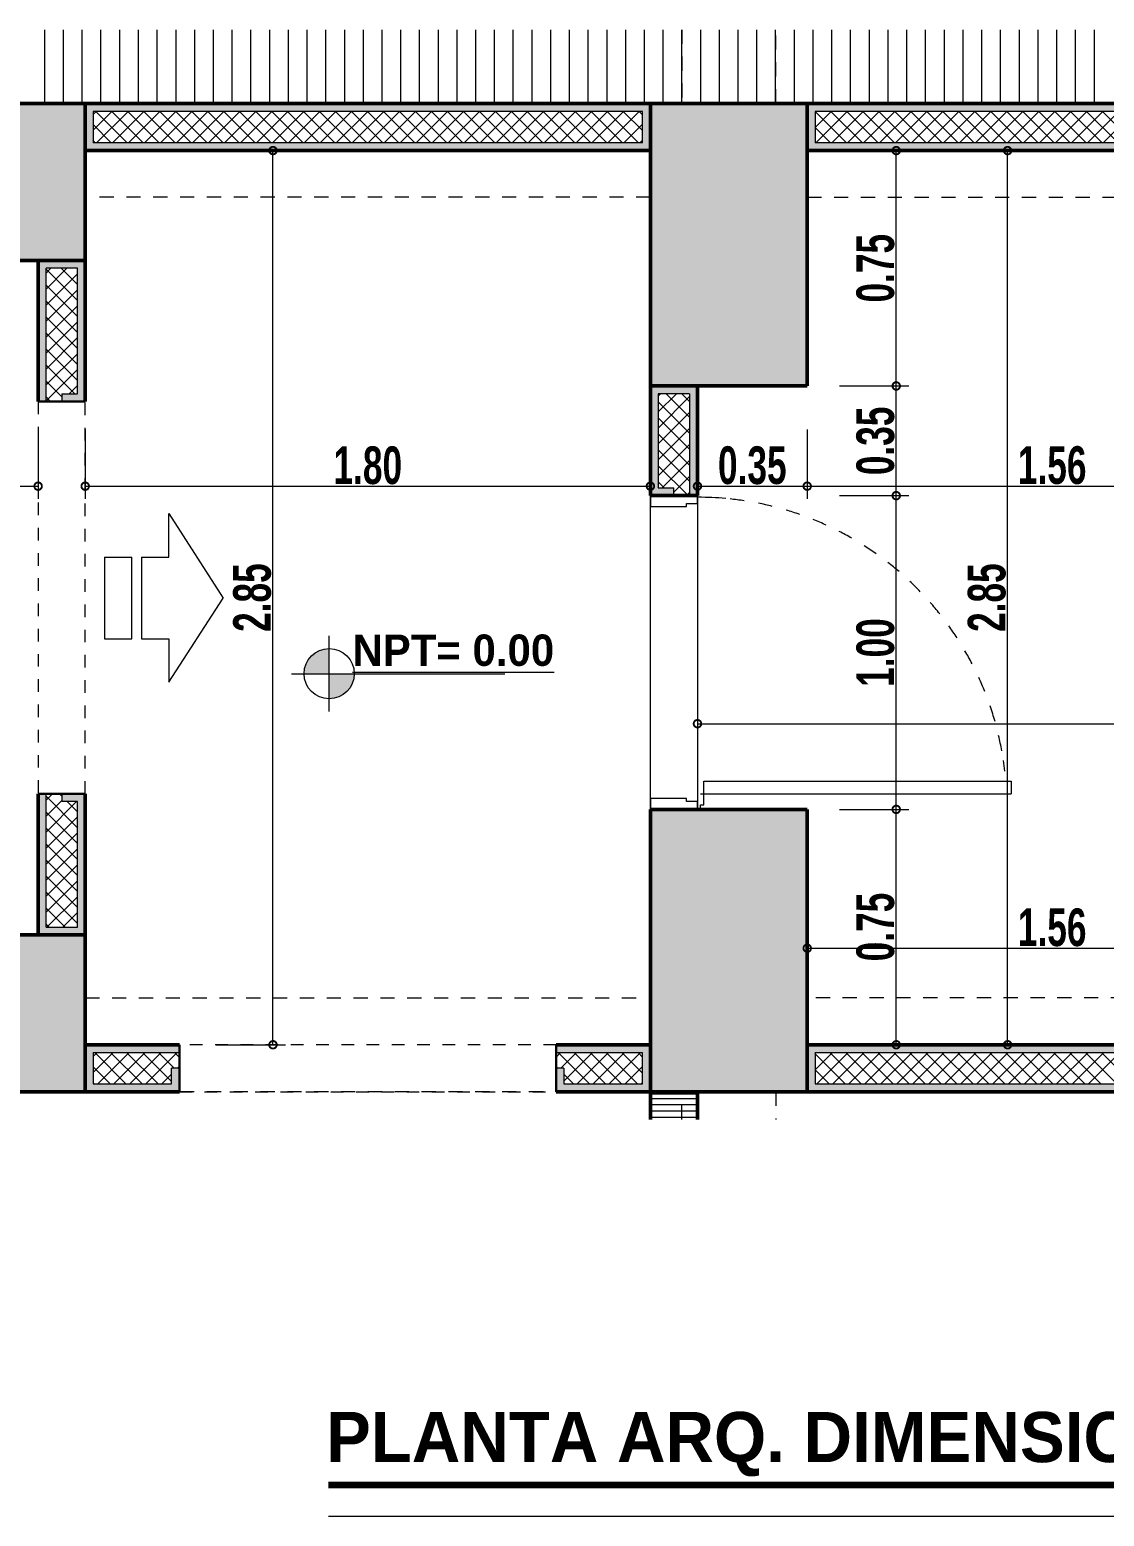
# Model space of a CAD drawing. Header units: metres. Extents: x -144 to 1000, y -717 to 29.
# Drawn here: x 381.86 to 390.37, y -618.7 to -606.92 of the extents above; entities that cross this region are included whole.
import ezdxf

# ---------------------------------------------------------------- set-up
doc = ezdxf.new("R2010")
doc.units = ezdxf.units.M
doc.linetypes.add('Basculante', pattern=[0.11625, 0.075, -0.04125])
doc.linetypes.add('basculante modificado', pattern=[0.18, 0.1125, -0.0675])
doc.layers.get('0').update_dxf_attribs({"color": 1})
for name, color, linetype, lineweight in [('A-ANNO-DIMS', 1, 'Continuous', 9), ('A-DETL', 1, 'Continuous', 9), ('A-DETL-GENF', 1, 'Continuous', 9), ('A-DETL-THIN', 1, 'Continuous', 9), ('A-DOOR', 1, 'Continuous', 9), ('A-DOOR-FRAM', 1, 'Continuous', 9), ('A-FLOR', 2, 'Continuous', 9), ('A-FLOR-PATT', 8, 'Continuous', 50), ('A-WALL', 4, 'Continuous', 9), ('G-ANNO-DIMS', 1, 'Continuous', 9), ('G-ANNO-TEXT', 2, 'Continuous', 9), ('S-COLS', 7, 'Continuous', 9)]:
    doc.layers.add(name, color=color, linetype=linetype, lineweight=lineweight)
doc.layers.add('A-WALL-PATT', color=7, linetype='Continuous', lineweight=35, true_color=0x9c9c9c)
doc.styles.add('Britannic Bold_B', font='', dxfattribs={"width": 0.7})
doc.styles.add('Britannic Bold_B_1', font='', dxfattribs={"width": 0.7, "height": 0.4})
doc.styles.add('Britannic Bold_B_5', font='', dxfattribs={"height": 0.006})
doc.styles.get('Britannic Bold_B').set_extended_font_data('Britannic Bold', bold=True)
doc.styles.get('Britannic Bold_B_1').set_extended_font_data('Britannic Bold', bold=True)
doc.styles.get('Britannic Bold_B_5').set_extended_font_data('Britannic Bold', bold=True)

# ---------------------------------------------------------------- blocks, each defined once
blk = doc.blocks.new('_DotSmall')
at = {"color": 0, "linetype": 'ByBlock', "const_width": 0.5}
blk.add_lwpolyline([(-0.0625, 0, 1), (0.0625, 0, 1)], format="xyb", close=True, dxfattribs=at)

msp = doc.modelspace()

# ---------------------------------------------------------------- hatches: boundary and pattern name
at = {"layer": 'A-WALL-PATT', "true_color": 0x747474}
for points in [[(386.715, -607.818), (386.777, -607.817), (386.777, -607.507), (382.301, -607.507), (382.301, -607.818), (382.363, -607.818), (382.363, -607.57), (386.715, -607.57)], [(386.777, -607.88), (386.777, -607.818), (382.301, -607.818), (382.301, -607.88), (383.678, -607.88)], [(386.844, -610.614), (386.963, -610.614), (386.963, -610.552), (386.839, -610.552), (386.839, -609.807), (387.087, -609.807), (387.087, -609.745), (386.777, -609.745), (386.777, -610.614), (386.839, -610.614)], [(387.15, -610.614), (387.15, -609.745), (387.087, -609.745), (387.087, -610.614)]]:
    msp.add_hatch(color=8, dxfattribs=at).paths.add_polyline_path(points)
h = msp.add_hatch(color=8, dxfattribs=at)
h.paths.add_polyline_path([(402.437, -607.818), (402.437, -607.507), (400.448, -607.507), (400.449, -607.694), (400.511, -607.694), (400.511, -607.57), (402.375, -607.57), (402.375, -607.818)])
h.paths.add_polyline_path([(388.081, -607.818), (388.081, -607.57), (397.833, -607.57), (397.833, -607.532), (397.963, -607.532), (397.963, -607.507), (388.019, -607.507), (388.019, -607.818)])
h = msp.add_hatch(color=8, dxfattribs=at)
h.paths.add_polyline_path([(402.375, -607.88), (402.437, -607.88), (402.437, -607.818), (400.759, -607.818), (400.759, -607.88), (401.279, -607.88)])
h.paths.add_polyline_path([(391.152, -607.88), (397.833, -607.879), (397.833, -607.818), (388.019, -607.818), (388.019, -607.88), (390.426, -607.88)])
h.paths.add_polyline_path([(400.511, -607.88), (400.511, -607.818), (400.448, -607.818), (400.449, -607.88)])
h = msp.add_hatch(color=8, dxfattribs=at)
h.paths.add_polyline_path([(381.928, -614.095), (381.991, -614.095), (381.991, -612.976), (381.928, -612.976), (381.928, -614.033)])
h.paths.add_polyline_path([(381.991, -609.869), (381.991, -608.75), (381.928, -608.75), (381.928, -609.869)])
h = msp.add_hatch(color=8, dxfattribs=at)
h.paths.add_polyline_path([(382.301, -614.095), (382.301, -612.976), (382.115, -612.976), (382.115, -613.038), (382.239, -613.038), (382.239, -614.033), (381.991, -614.033), (381.991, -614.095), (382.239, -614.095)])
h.paths.add_polyline_path([(382.235, -609.869), (382.301, -609.869), (382.301, -608.75), (381.991, -608.75), (381.991, -608.812), (382.239, -608.812), (382.239, -609.807), (382.115, -609.807), (382.115, -609.869)])
h = msp.add_hatch(color=8, dxfattribs=at)
h.paths.add_polyline_path([(382.985, -615.027), (383.047, -615.027), (383.047, -614.965), (382.301, -614.965), (382.301, -615.027), (382.363, -615.027)])
h.paths.add_polyline_path([(386.715, -615.027), (386.777, -615.027), (386.777, -614.965), (386.03, -614.965), (386.03, -615.027), (386.092, -615.027)])
h = msp.add_hatch(color=8, dxfattribs=at)
h.paths.add_polyline_path([(400.759, -615.027), (400.808, -615.027), (400.808, -614.965), (400.759, -614.965), (400.759, -615.016)])
h.paths.add_polyline_path([(402.424, -615.027), (402.437, -615.027), (402.437, -614.965), (402.424, -614.965), (402.424, -615.016)])
h.paths.add_polyline_path([(400.511, -615.027), (400.511, -614.965), (388.019, -614.965), (388.019, -615.027), (400.126, -615.027)])
h = msp.add_hatch(color=8, dxfattribs=at)
h.paths.add_polyline_path([(386.03, -615.337), (386.777, -615.337), (386.777, -615.027), (386.715, -615.027), (386.715, -615.275), (386.092, -615.275), (386.092, -615.151), (386.03, -615.151), (386.03, -615.316)])
h.paths.add_polyline_path([(382.301, -615.337), (383.047, -615.337), (383.047, -615.151), (382.985, -615.151), (382.985, -615.275), (382.363, -615.275), (382.363, -615.027), (382.301, -615.027), (382.301, -615.31)])
h = msp.add_hatch(color=8, dxfattribs=at)
h.paths.add_polyline_path([(400.808, -615.337), (402.437, -615.337), (402.437, -615.027), (402.424, -615.027), (402.424, -615.337), (400.808, -615.337), (400.808, -615.275), (399.454, -615.275), (399.454, -615.337), (400.759, -615.337)])
h.paths.add_polyline_path([(391.898, -615.337), (399.081, -615.337), (399.081, -615.275), (388.081, -615.275), (388.081, -615.027), (388.019, -615.027), (388.019, -615.337), (390.426, -615.337)])
at = {"layer": 'G-ANNO-DIMS'}
h = msp.add_hatch(color=256, dxfattribs=at)
edge = h.paths.add_edge_path()
edge.add_line((384.233, -612.025), (384.034, -612.025))
edge.add_arc((384.233, -612.025), 0.199, 90, 180, ccw=False)
edge.add_line((384.233, -611.826), (384.233, -612.025))
h = msp.add_hatch(color=256, dxfattribs=at)
edge = h.paths.add_edge_path()
edge.add_line((384.233, -612.025), (384.432, -612.025))
edge.add_arc((384.233, -612.025), 0.199, 270, 360, ccw=False)
edge.add_line((384.233, -612.224), (384.233, -612.025))
at = {"layer": 'S-COLS', "lineweight": 9, "true_color": 0x5b5b5b}
h = msp.add_hatch(color=251, dxfattribs=at)
h.paths.add_polyline_path([(387.15, -615.337), (388.019, -615.337), (388.019, -613.1), (386.777, -613.1), (386.777, -615.337)])
h.paths.add_polyline_path([(402.437, -615.337), (403.68, -615.337), (403.68, -607.507), (402.437, -607.507), (402.437, -615.286)])
h.paths.add_polyline_path([(377.331, -615.337), (382.301, -615.337), (382.301, -614.095), (378.075, -614.095), (378.075, -608.75), (382.301, -608.75), (382.301, -607.507), (377.331, -607.507), (377.331, -615.31)])
h.paths.add_polyline_path([(388.019, -609.745), (388.019, -607.507), (386.777, -607.507), (386.777, -609.745)])

# ---------------------------------------------------------------- linework, layer by layer
at = {"layer": 'A-ANNO-DIMS'}
for p, q in [((383.338, -607.88), (383.888, -607.88)), ((383.788, -614.965), (383.788, -607.88)), ((388.274, -607.88), (388.824, -607.88)), ((388.724, -614.965), (388.724, -607.88)), ((389.157, -607.88), (389.706, -607.88)), ((389.606, -614.965), (389.606, -607.88)), ((388.274, -609.745), (388.824, -609.745)), ((381.928, -610.089), (381.928, -610.638)), ((382.301, -610.089), (382.301, -610.638)), ((386.777, -610.089), (386.777, -610.638)), ((388.019, -610.089), (388.019, -610.638)), ((387.15, -610.274), (387.15, -610.638)), ((378.075, -610.539), (381.928, -610.539)), ((382.301, -610.539), (386.777, -610.539)), ((387.15, -610.539), (400.449, -610.539)), ((388.274, -610.614), (388.824, -610.614)), ((387.15, -611.971), (387.15, -612.52)), ((387.15, -612.421), (400.449, -612.421)), ((388.274, -613.1), (388.824, -613.1)), ((388.019, -613.75), (388.019, -614.299)), ((388.019, -614.2), (400.449, -614.2)), ((383.338, -614.965), (383.888, -614.965)), ((388.274, -614.965), (388.824, -614.965)), ((389.157, -614.965), (389.706, -614.965))]:
    msp.add_line(p, q, dxfattribs=at)
at = {"layer": 'A-DETL', "color": 7, "linetype": 'basculante modificado'}
for p, q in [((387.025, -606.922), (387.025, -607.505)), ((387.771, -607.505), (387.771, -606.922)), ((382.302, -607.505), (386.777, -607.505)), ((402.437, -607.505), (388.019, -607.505)), ((386.777, -608.25), (382.301, -608.25)), ((388.019, -608.25), (402.437, -608.25)), ((382.301, -614.592), (386.777, -614.592)), ((402.437, -614.592), (388.019, -614.592)), ((386.777, -615.337), (382.301, -615.337)), ((387.025, -615.556), (387.025, -615.337)), ((387.771, -615.337), (387.771, -615.556)), ((388.019, -615.337), (402.437, -615.337))]:
    msp.add_line(p, q, dxfattribs=at)
at = {"layer": 'A-DETL', "color": 7, "lineweight": 100}
msp.add_line((384.228, -618.452), (402.407, -618.452), dxfattribs=at)
at = {"layer": 'A-DETL-GENF', "lineweight": 30}
for p, q in [((382.301, -609.869), (381.928, -609.869)), ((381.928, -612.976), (382.301, -612.976)), ((383.047, -614.965), (383.047, -615.337)), ((386.03, -615.337), (386.03, -614.965))]:
    msp.add_line(p, q, dxfattribs=at)
at = {"layer": 'A-DETL-GENF', "linetype": 'Basculante', "lineweight": 9}
for p, q in [((381.928, -609.869), (381.928, -612.976)), ((382.301, -612.976), (382.301, -609.869)), ((386.777, -613.1), (386.777, -610.614)), ((386.777, -610.614), (387.15, -610.614)), ((387.15, -610.614), (387.15, -613.1)), ((387.15, -613.1), (386.777, -613.1)), ((386.03, -614.965), (383.047, -614.965)), ((383.047, -615.337), (386.03, -615.337))]:
    msp.add_line(p, q, dxfattribs=at)
at = {"layer": 'A-DETL-GENF', "lineweight": 9}
for p, q in [((382.962, -611.101), (382.962, -610.756)), ((382.962, -610.756), (383.394, -611.425)), ((382.455, -611.101), (382.671, -611.101)), ((382.455, -611.101), (382.455, -611.748)), ((382.671, -611.748), (382.671, -611.101)), ((382.746, -611.101), (382.962, -611.101)), ((382.746, -611.101), (382.746, -611.748)), ((382.962, -612.093), (383.394, -611.425)), ((382.455, -611.748), (382.671, -611.748)), ((382.746, -611.748), (382.962, -611.748)), ((382.962, -611.748), (382.962, -612.093))]:
    msp.add_line(p, q, dxfattribs=at)
at = {"layer": 'A-DETL-THIN', "lineweight": 18}
msp.add_line((384.228, -618.701), (402.407, -618.701), dxfattribs=at)
at = {"layer": 'A-DOOR', "lineweight": 20}
for p, q in [((387.199, -612.877), (389.635, -612.877)), ((387.199, -613.063), (387.199, -612.877)), ((389.635, -612.877), (389.635, -612.976)), ((387.174, -612.976), (389.635, -612.976)), ((387.174, -613.063), (387.199, -613.063)), ((387.174, -613.1), (387.174, -613.063))]:
    msp.add_line(p, q, dxfattribs=at)
at = {"layer": 'A-DOOR', "lineweight": 9}
msp.add_line((387.15, -613.1), (386.777, -613.1), dxfattribs=at)
for start, end in [(84.8602, 90), (81.4009, 84.0571), (76.0919, 78.7462), (70.7809, 73.4371), (65.4605, 68.1223), (60.1233, 62.7944), (54.7622, 57.4462), (49.3702, 52.0705), (43.9406, 46.6605), (38.4672, 41.2097), (32.9441, 35.7122), (27.366, 30.1622), (21.7283, 24.5549), (15.8316, 18.8857), (10.2582, 13.1511), (6.4594, 8.45)]:
    msp.add_arc((387.155, -613.071), 2.444, start, end, dxfattribs=at)
at = {"layer": 'A-DOOR-FRAM', "lineweight": 20}
for p, q in [((386.777, -610.614), (386.777, -610.701)), ((386.777, -610.701), (387.063, -610.701)), ((387.063, -610.701), (387.063, -610.677)), ((387.063, -610.677), (387.15, -610.677)), ((387.15, -610.677), (387.15, -610.614)), ((386.777, -613.013), (386.777, -613.1)), ((387.063, -613.013), (386.777, -613.013)), ((387.063, -613.038), (387.063, -613.013)), ((387.15, -613.038), (387.063, -613.038)), ((387.15, -613.1), (387.15, -613.038))]:
    msp.add_line(p, q, dxfattribs=at)
at = {"layer": 'A-FLOR', "lineweight": 9}
for p, q in [((403.922, -607.505), (376.929, -607.505)), ((387.15, -615.347), (387.15, -615.337)), ((399.081, -615.347), (387.15, -615.347))]:
    msp.add_line(p, q, dxfattribs=at)
at = {"layer": 'A-FLOR-PATT', "color": 9, "lineweight": 9, "true_color": 0xc0c0c0}
for p, q in [((381.981, -607.505), (381.981, -606.922)), ((382.129, -607.505), (382.129, -606.922)), ((382.278, -607.505), (382.278, -606.922)), ((382.426, -607.505), (382.426, -606.922)), ((382.574, -607.505), (382.574, -606.922)), ((382.723, -607.505), (382.723, -606.922)), ((382.871, -607.505), (382.871, -606.922)), ((383.02, -607.505), (383.02, -606.922)), ((383.168, -607.505), (383.168, -606.922)), ((383.317, -607.505), (383.317, -606.922)), ((383.465, -607.505), (383.465, -606.922)), ((383.613, -607.505), (383.613, -606.922)), ((383.762, -607.505), (383.762, -606.922)), ((383.91, -607.505), (383.91, -606.922)), ((384.059, -607.505), (384.059, -606.922)), ((384.207, -607.505), (384.207, -606.922)), ((384.356, -607.505), (384.356, -606.922)), ((384.504, -607.505), (384.504, -606.922)), ((384.652, -607.505), (384.652, -606.922)), ((384.801, -607.505), (384.801, -606.922)), ((384.949, -607.505), (384.949, -606.922)), ((385.098, -607.505), (385.098, -606.922)), ((385.246, -607.505), (385.246, -606.922)), ((385.395, -607.505), (385.395, -606.922)), ((385.543, -607.505), (385.543, -606.922)), ((385.691, -607.505), (385.691, -606.922)), ((385.84, -607.505), (385.84, -606.922)), ((385.988, -607.505), (385.988, -606.922)), ((386.137, -607.505), (386.137, -606.922)), ((386.285, -607.505), (386.285, -606.922)), ((386.434, -607.505), (386.434, -606.922)), ((386.582, -607.505), (386.582, -606.922)), ((386.73, -607.505), (386.73, -606.922)), ((386.879, -607.505), (386.879, -606.922)), ((387.027, -607.505), (387.027, -606.922)), ((387.176, -607.505), (387.176, -606.922)), ((387.324, -607.505), (387.324, -606.922)), ((387.473, -607.505), (387.473, -606.922)), ((387.621, -607.505), (387.621, -606.922)), ((387.769, -607.505), (387.769, -606.922)), ((387.918, -607.505), (387.918, -606.922)), ((388.066, -607.505), (388.066, -606.922)), ((388.215, -607.505), (388.215, -606.922)), ((388.363, -607.505), (388.363, -606.922)), ((388.511, -607.505), (388.511, -606.922)), ((388.66, -607.505), (388.66, -606.922)), ((388.808, -607.505), (388.808, -606.922)), ((388.957, -607.505), (388.957, -606.922)), ((389.105, -607.505), (389.105, -606.922)), ((389.254, -607.505), (389.254, -606.922)), ((389.402, -607.505), (389.402, -606.922)), ((389.55, -607.505), (389.55, -606.922)), ((389.699, -607.505), (389.699, -606.922)), ((389.847, -607.505), (389.847, -606.922)), ((389.996, -607.505), (389.996, -606.922)), ((390.144, -607.505), (390.144, -606.922)), ((390.293, -607.505), (390.293, -606.922))]:
    msp.add_line(p, q, dxfattribs=at)
at = {"layer": 'A-WALL', "lineweight": 50}
for p, q in [((382.301, -607.88), (382.301, -607.507)), ((382.301, -607.507), (386.777, -607.507)), ((386.777, -607.88), (386.777, -607.507)), ((388.019, -607.88), (388.019, -607.507)), ((388.019, -607.507), (397.963, -607.507)), ((386.777, -607.88), (382.301, -607.88)), ((388.019, -607.88), (391.152, -607.88)), ((381.928, -608.75), (381.928, -609.869)), ((381.928, -608.75), (382.301, -608.75)), ((382.301, -608.75), (382.301, -609.869)), ((387.15, -609.745), (386.777, -609.745)), ((386.777, -609.745), (386.777, -610.614)), ((387.15, -610.614), (387.15, -609.745)), ((387.15, -610.614), (386.777, -610.614)), ((381.928, -614.095), (381.928, -612.976)), ((382.301, -614.095), (382.301, -612.976)), ((381.928, -614.095), (382.301, -614.095)), ((382.301, -614.965), (383.047, -614.965)), ((382.301, -614.965), (382.301, -615.337)), ((386.777, -614.965), (386.03, -614.965)), ((386.777, -614.965), (386.777, -615.337)), ((388.019, -614.965), (391.152, -614.965)), ((388.019, -614.965), (388.019, -615.337)), ((382.301, -615.337), (383.047, -615.337)), ((386.777, -615.337), (386.03, -615.337)), ((386.777, -615.347), (387.15, -615.347)), ((386.777, -615.556), (386.777, -615.347)), ((387.15, -615.347), (387.15, -615.556)), ((399.081, -615.337), (388.019, -615.337))]:
    msp.add_line(p, q, dxfattribs=at)
at = {"layer": 'A-WALL', "lineweight": 9}
for p, q in [((382.363, -607.57), (382.363, -607.818)), ((386.715, -607.57), (382.363, -607.57)), ((386.715, -607.818), (386.715, -607.57)), ((388.081, -607.57), (388.081, -607.818)), ((397.963, -607.57), (388.081, -607.57)), ((386.715, -607.818), (382.363, -607.818)), ((397.963, -607.818), (388.081, -607.818)), ((382.239, -608.812), (381.991, -608.812)), ((381.991, -609.869), (381.991, -608.812)), ((382.239, -609.807), (382.239, -608.812)), ((382.115, -609.807), (382.115, -609.869)), ((382.115, -609.807), (382.239, -609.807)), ((386.839, -609.807), (386.839, -610.552)), ((387.087, -609.807), (386.839, -609.807)), ((387.087, -609.807), (387.087, -610.614)), ((386.839, -610.552), (386.963, -610.552)), ((386.963, -610.614), (386.963, -610.552)), ((386.777, -613.013), (386.777, -610.701)), ((387.15, -610.677), (387.15, -613.038)), ((381.991, -614.033), (381.991, -612.976)), ((382.115, -612.976), (382.115, -613.038)), ((382.239, -613.038), (382.115, -613.038)), ((382.239, -614.033), (382.239, -613.038)), ((381.991, -614.033), (382.239, -614.033)), ((382.363, -615.027), (382.363, -615.275)), ((382.363, -615.027), (383.047, -615.027)), ((386.03, -615.027), (386.715, -615.027)), ((386.715, -615.275), (386.715, -615.027)), ((388.081, -615.027), (400.511, -615.027)), ((388.081, -615.027), (388.081, -615.275)), ((383.047, -615.151), (382.985, -615.151)), ((382.985, -615.275), (382.985, -615.151)), ((386.092, -615.151), (386.03, -615.151)), ((386.092, -615.151), (386.092, -615.275)), ((382.363, -615.275), (382.985, -615.275)), ((386.092, -615.275), (386.715, -615.275)), ((388.081, -615.275), (400.808, -615.275))]:
    msp.add_line(p, q, dxfattribs=at)
at = {"layer": 'A-WALL-PATT', "color": 1, "lineweight": 9, "true_color": 0xff0000}
for p, q in [((382.363, -607.593), (382.387, -607.57)), ((382.363, -607.719), (382.513, -607.57)), ((382.634, -607.818), (382.385, -607.57)), ((382.391, -607.818), (382.64, -607.57)), ((382.761, -607.818), (382.512, -607.57)), ((382.518, -607.818), (382.766, -607.57)), ((382.887, -607.818), (382.639, -607.57)), ((382.644, -607.818), (382.893, -607.57)), ((383.014, -607.818), (382.765, -607.57)), ((382.771, -607.818), (383.019, -607.57)), ((383.14, -607.818), (382.892, -607.57)), ((382.897, -607.818), (383.146, -607.57)), ((383.267, -607.818), (383.018, -607.57)), ((383.024, -607.818), (383.272, -607.57)), ((383.393, -607.818), (383.145, -607.57)), ((383.15, -607.818), (383.399, -607.57)), ((383.52, -607.818), (383.271, -607.57)), ((383.277, -607.818), (383.526, -607.57)), ((383.647, -607.818), (383.398, -607.57)), ((383.404, -607.818), (383.652, -607.57)), ((383.773, -607.818), (383.524, -607.57)), ((383.53, -607.818), (383.779, -607.57)), ((383.9, -607.818), (383.651, -607.57)), ((383.657, -607.818), (383.905, -607.57)), ((384.026, -607.818), (383.778, -607.57)), ((383.783, -607.818), (384.032, -607.57)), ((384.153, -607.818), (383.904, -607.57)), ((383.91, -607.818), (384.158, -607.57)), ((384.279, -607.818), (384.031, -607.57)), ((384.036, -607.818), (384.285, -607.57)), ((384.406, -607.818), (384.157, -607.57)), ((384.163, -607.818), (384.411, -607.57)), ((384.532, -607.818), (384.284, -607.57)), ((384.289, -607.818), (384.538, -607.57)), ((384.659, -607.818), (384.41, -607.57)), ((384.416, -607.818), (384.665, -607.57)), ((384.786, -607.818), (384.537, -607.57)), ((384.543, -607.818), (384.791, -607.57)), ((384.912, -607.818), (384.663, -607.57)), ((384.669, -607.818), (384.918, -607.57)), ((385.039, -607.818), (384.79, -607.57)), ((384.796, -607.818), (385.044, -607.57)), ((385.165, -607.818), (384.917, -607.57)), ((384.922, -607.818), (385.171, -607.57)), ((385.292, -607.818), (385.043, -607.57)), ((385.049, -607.818), (385.297, -607.57)), ((385.418, -607.818), (385.17, -607.57)), ((385.175, -607.818), (385.424, -607.57)), ((385.545, -607.818), (385.296, -607.57)), ((385.302, -607.818), (385.55, -607.57)), ((385.671, -607.818), (385.423, -607.57)), ((385.428, -607.818), (385.677, -607.57)), ((385.798, -607.818), (385.549, -607.57)), ((385.555, -607.818), (385.804, -607.57)), ((385.925, -607.818), (385.676, -607.57)), ((385.682, -607.818), (385.93, -607.57)), ((386.051, -607.818), (385.802, -607.57)), ((385.808, -607.818), (386.057, -607.57)), ((386.178, -607.818), (385.929, -607.57)), ((385.935, -607.818), (386.183, -607.57)), ((386.304, -607.818), (386.056, -607.57)), ((386.061, -607.818), (386.31, -607.57)), ((386.431, -607.818), (386.182, -607.57)), ((386.188, -607.818), (386.436, -607.57)), ((386.557, -607.818), (386.309, -607.57)), ((386.314, -607.818), (386.563, -607.57)), ((386.684, -607.818), (386.435, -607.57)), ((386.441, -607.818), (386.689, -607.57)), ((386.715, -607.722), (386.562, -607.57)), ((386.715, -607.596), (386.688, -607.57)), ((388.081, -607.696), (388.208, -607.57)), ((388.329, -607.818), (388.081, -607.57)), ((388.086, -607.818), (388.335, -607.57)), ((388.456, -607.818), (388.207, -607.57)), ((388.213, -607.818), (388.461, -607.57)), ((388.582, -607.818), (388.334, -607.57)), ((388.339, -607.818), (388.588, -607.57)), ((388.709, -607.818), (388.46, -607.57)), ((388.466, -607.818), (388.714, -607.57)), ((388.835, -607.818), (388.587, -607.57)), ((388.592, -607.818), (388.841, -607.57)), ((388.962, -607.818), (388.713, -607.57)), ((388.719, -607.818), (388.967, -607.57)), ((389.088, -607.818), (388.84, -607.57)), ((388.845, -607.818), (389.094, -607.57)), ((389.215, -607.818), (388.966, -607.57)), ((388.972, -607.818), (389.221, -607.57)), ((389.342, -607.818), (389.093, -607.57)), ((389.099, -607.818), (389.347, -607.57)), ((389.468, -607.818), (389.219, -607.57)), ((389.225, -607.818), (389.474, -607.57)), ((389.595, -607.818), (389.346, -607.57)), ((389.352, -607.818), (389.6, -607.57)), ((389.721, -607.818), (389.473, -607.57)), ((389.478, -607.818), (389.727, -607.57)), ((389.848, -607.818), (389.599, -607.57)), ((389.605, -607.818), (389.853, -607.57)), ((389.974, -607.818), (389.726, -607.57)), ((389.731, -607.818), (389.98, -607.57)), ((390.101, -607.818), (389.852, -607.57)), ((389.858, -607.818), (390.106, -607.57)), ((390.227, -607.818), (389.979, -607.57)), ((389.984, -607.818), (390.233, -607.57)), ((390.354, -607.818), (390.105, -607.57)), ((390.111, -607.818), (390.36, -607.57)), ((390.481, -607.818), (390.232, -607.57)), ((390.238, -607.818), (390.486, -607.57)), ((390.607, -607.818), (390.358, -607.57)), ((390.364, -607.818), (390.613, -607.57)), ((382.507, -607.818), (382.363, -607.674)), ((386.567, -607.818), (386.715, -607.671)), ((388.203, -607.818), (388.081, -607.697)), ((382.381, -607.818), (382.363, -607.801)), ((386.694, -607.818), (386.715, -607.798)), ((381.991, -608.851), (382.03, -608.812)), ((381.991, -608.978), (382.156, -608.812)), ((382.239, -609.068), (381.991, -608.82)), ((382.239, -608.942), (382.11, -608.812)), ((382.239, -608.815), (382.236, -608.812)), ((381.991, -609.105), (382.239, -608.856)), ((382.239, -609.195), (381.991, -608.946)), ((381.991, -609.231), (382.239, -608.982)), ((382.239, -609.322), (381.991, -609.073)), ((381.991, -609.358), (382.239, -609.109)), ((382.239, -609.448), (381.991, -609.2)), ((381.991, -609.484), (382.239, -609.236)), ((382.239, -609.575), (381.991, -609.326)), ((381.991, -609.611), (382.239, -609.362)), ((382.239, -609.701), (381.991, -609.453)), ((381.991, -609.737), (382.239, -609.489)), ((382.218, -609.807), (381.991, -609.579)), ((381.991, -609.864), (382.239, -609.615)), ((382.115, -609.83), (381.991, -609.706)), ((382.174, -609.807), (382.239, -609.742)), ((382.027, -609.869), (381.991, -609.832)), ((382.112, -609.869), (382.115, -609.866)), ((386.839, -609.825), (386.857, -609.807)), ((386.839, -609.951), (386.983, -609.807)), ((386.839, -610.078), (387.087, -609.829)), ((387.087, -610.12), (386.839, -609.871)), ((387.087, -609.993), (386.901, -609.807)), ((387.087, -609.867), (387.027, -609.807)), ((386.839, -610.204), (387.087, -609.956)), ((387.087, -610.247), (386.839, -609.998)), ((386.839, -610.331), (387.087, -610.082)), ((387.087, -610.373), (386.839, -610.125)), ((386.839, -610.457), (387.087, -610.209)), ((387.087, -610.5), (386.839, -610.251)), ((386.871, -610.552), (387.087, -610.335)), ((387.076, -610.614), (386.839, -610.378)), ((386.963, -610.586), (387.087, -610.462)), ((386.887, -610.552), (386.839, -610.504)), ((387.062, -610.614), (387.087, -610.589)), ((381.991, -613.028), (382.042, -612.976)), ((382.239, -613.245), (381.991, -612.996)), ((381.991, -613.154), (382.115, -613.03)), ((381.991, -613.281), (382.233, -613.038)), ((382.115, -612.994), (382.097, -612.976)), ((382.239, -613.118), (382.159, -613.038)), ((382.239, -613.371), (381.991, -613.123)), ((381.991, -613.407), (382.239, -613.159)), ((382.239, -613.498), (381.991, -613.249)), ((381.991, -613.534), (382.239, -613.285)), ((382.239, -613.624), (381.991, -613.376)), ((381.991, -613.661), (382.239, -613.412)), ((382.239, -613.751), (381.991, -613.502)), ((381.991, -613.787), (382.239, -613.538)), ((382.239, -613.878), (381.991, -613.629)), ((381.991, -613.914), (382.239, -613.665)), ((382.239, -614.004), (381.991, -613.756)), ((382.141, -614.033), (381.991, -613.882)), ((381.998, -614.033), (382.239, -613.792)), ((382.015, -614.033), (381.991, -614.009)), ((382.125, -614.033), (382.239, -613.918)), ((382.363, -615.059), (382.396, -615.027)), ((382.363, -615.186), (382.523, -615.027)), ((382.624, -615.275), (382.376, -615.027)), ((382.401, -615.275), (382.649, -615.027)), ((382.751, -615.275), (382.502, -615.027)), ((382.527, -615.275), (382.776, -615.027)), ((382.878, -615.275), (382.629, -615.027)), ((382.654, -615.275), (382.902, -615.027)), ((382.985, -615.256), (382.756, -615.027)), ((382.78, -615.275), (383.029, -615.027)), ((383.006, -615.151), (382.882, -615.027)), ((383.047, -615.065), (383.009, -615.027)), ((386.03, -615.063), (386.066, -615.027)), ((386.295, -615.275), (386.046, -615.027)), ((386.069, -615.151), (386.193, -615.027)), ((386.092, -615.254), (386.319, -615.027)), ((386.421, -615.275), (386.173, -615.027)), ((386.197, -615.275), (386.446, -615.027)), ((386.548, -615.275), (386.299, -615.027)), ((386.324, -615.275), (386.572, -615.027)), ((386.674, -615.275), (386.426, -615.027)), ((386.45, -615.275), (386.699, -615.027)), ((386.715, -615.189), (386.552, -615.027)), ((386.715, -615.063), (386.679, -615.027)), ((388.081, -615.037), (388.091, -615.027)), ((388.081, -615.163), (388.218, -615.027)), ((388.319, -615.275), (388.081, -615.037)), ((388.096, -615.275), (388.344, -615.027)), ((388.446, -615.275), (388.197, -615.027)), ((388.222, -615.275), (388.471, -615.027)), ((388.573, -615.275), (388.324, -615.027)), ((388.349, -615.275), (388.597, -615.027)), ((388.699, -615.275), (388.451, -615.027)), ((388.475, -615.275), (388.724, -615.027)), ((388.826, -615.275), (388.577, -615.027)), ((388.602, -615.275), (388.85, -615.027)), ((388.952, -615.275), (388.704, -615.027)), ((388.728, -615.275), (388.977, -615.027)), ((389.079, -615.275), (388.83, -615.027)), ((388.855, -615.275), (389.104, -615.027)), ((389.205, -615.275), (388.957, -615.027)), ((388.982, -615.275), (389.23, -615.027)), ((389.332, -615.275), (389.083, -615.027)), ((389.108, -615.275), (389.357, -615.027)), ((389.458, -615.275), (389.21, -615.027)), ((389.235, -615.275), (389.483, -615.027)), ((389.585, -615.275), (389.336, -615.027)), ((389.361, -615.275), (389.61, -615.027)), ((389.712, -615.275), (389.463, -615.027)), ((389.488, -615.275), (389.736, -615.027)), ((389.838, -615.275), (389.59, -615.027)), ((389.614, -615.275), (389.863, -615.027)), ((389.965, -615.275), (389.716, -615.027)), ((389.741, -615.275), (389.989, -615.027)), ((390.091, -615.275), (389.843, -615.027)), ((389.867, -615.275), (390.116, -615.027)), ((390.218, -615.275), (389.969, -615.027)), ((389.994, -615.275), (390.243, -615.027)), ((390.344, -615.275), (390.096, -615.027)), ((390.121, -615.275), (390.369, -615.027)), ((390.471, -615.275), (390.222, -615.027)), ((390.247, -615.275), (390.496, -615.027)), ((390.597, -615.275), (390.349, -615.027)), ((382.498, -615.275), (382.363, -615.141)), ((382.907, -615.275), (382.985, -615.197)), ((383.031, -615.151), (383.047, -615.135)), ((386.044, -615.151), (386.03, -615.137)), ((386.168, -615.275), (386.092, -615.199)), ((386.577, -615.275), (386.715, -615.138)), ((388.193, -615.275), (388.081, -615.164)), ((382.371, -615.275), (382.363, -615.267)), ((386.704, -615.275), (386.715, -615.264))]:
    msp.add_line(p, q, dxfattribs=at)
at = {"layer": 'A-WALL-PATT', "color": 8, "lineweight": 9, "true_color": 0x727272}
for p, q in [((387.15, -615.393), (386.777, -615.393)), ((387.15, -615.442), (386.777, -615.442)), ((387.15, -615.492), (386.777, -615.492)), ((387.15, -615.542), (386.777, -615.542))]:
    msp.add_line(p, q, dxfattribs=at)
at = {"layer": 'G-ANNO-DIMS'}
for p, q in [((384.233, -612.323), (384.233, -611.726)), ((383.935, -612.025), (385.625, -612.025))]:
    msp.add_line(p, q, dxfattribs=at)
msp.add_circle((384.233, -612.025), 0.199, dxfattribs=at)
at = {"layer": 'S-COLS', "lineweight": 50}
for p, q in [((382.301, -607.507), (377.331, -607.507)), ((382.301, -607.507), (382.301, -608.75)), ((388.019, -607.507), (386.777, -607.507)), ((386.777, -607.507), (386.777, -609.745)), ((388.019, -607.507), (388.019, -609.745)), ((378.075, -608.75), (382.301, -608.75)), ((388.019, -609.745), (386.777, -609.745)), ((386.777, -615.337), (386.777, -613.1)), ((386.777, -613.1), (388.019, -613.1)), ((388.019, -615.337), (388.019, -613.1)), ((382.301, -614.095), (378.075, -614.095)), ((382.301, -615.337), (382.301, -614.095)), ((377.331, -615.337), (382.301, -615.337)), ((386.777, -615.337), (388.019, -615.337))]:
    msp.add_line(p, q, dxfattribs=at)

# ---------------------------------------------------------------- block references
at = {"layer": 'A-ANNO-DIMS', "xscale": 0.1193179231958783, "yscale": 0.1193179231958783, "zscale": 0.1193179231958783}
for p, rotation in [((383.788, -607.88), 90), ((388.724, -607.88), 90), ((389.606, -607.88), 90), ((388.724, -609.745), 90), ((388.724, -609.745), 270), ((382.301, -610.539), 180), ((387.15, -610.539), 180), ((388.019, -610.539), 180), ((388.724, -610.614), 90), ((388.724, -610.614), 270), ((387.15, -612.421), 180), ((388.724, -613.1), 90), ((388.724, -613.1), 270), ((388.019, -614.2), 180), ((383.788, -614.965), 270), ((388.724, -614.965), 270), ((389.606, -614.965), 270)]:
    msp.add_blockref('_DotSmall', p, dxfattribs=dict(at, rotation=rotation))
for p in [(381.928, -610.539), (386.777, -610.539), (388.019, -610.539)]:
    msp.add_blockref('_DotSmall', p, dxfattribs=at)

# ---------------------------------------------------------------- texts
at = {"layer": 'A-ANNO-DIMS', "char_height": 0.2983, "width": 0.81153, "attachment_point": 5, "rotation": 90, "style": 'Britannic Bold_B'}
for s, insert in [('\\A1;0.75', (388.56, -608.812)), ('\\A1;0.35', (388.56, -610.18)), ('\\A1;2.85', (383.624, -611.422)), ('\\A1;2.85', (389.442, -611.422)), ('\\A1;1.00', (388.56, -611.857)), ('\\A1;0.75', (388.56, -614.032))]:
    msp.add_mtext(s, dxfattribs=dict(at, insert=insert))
at = {"layer": 'A-ANNO-DIMS', "char_height": 0.2983, "width": 0.81153, "attachment_point": 5, "style": 'Britannic Bold_B'}
for s, insert in [('\\A1;1.80', (384.539, -610.375)), ('\\A1;0.35', (387.584, -610.375)), ('\\A1;1.56', (389.959, -610.374)), ('\\A1;1.56', (389.959, -614.036))]:
    msp.add_mtext(s, dxfattribs=dict(at, insert=insert))
at = {"layer": 'G-ANNO-DIMS', "style": 'Britannic Bold_B_1'}
msp.add_text('%%UNPT= 0.00', height=0.24858, dxfattribs=at).set_placement((384.417, -611.963))
at = {"layer": 'G-ANNO-TEXT', "style": 'Britannic Bold_B_5'}
msp.add_text('PLANTA ARQ. DIMENSIONADA - DETALLE ESCALERA 1ER NIVEL', height=0.39773, dxfattribs=at).set_placement((384.208, -618.272))

doc.saveas('drawing.dxf')
